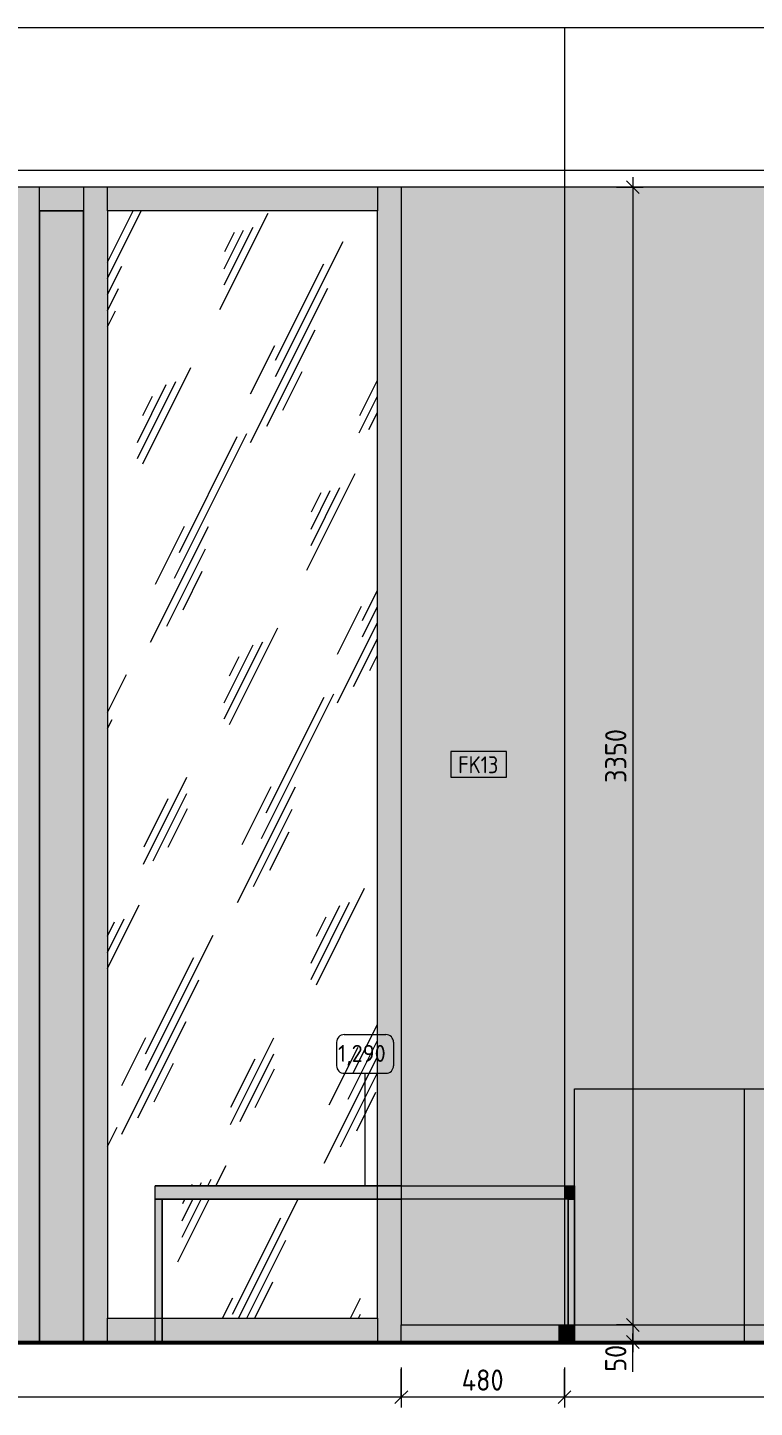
# Model space of a CAD drawing. Header units: millimetres. Extents: x 1401 to 56953, y -2645 to 12445.
# Drawn here: x 35232 to 37372, y 8207 to 12270 of the extents above; entities that cross this region are included whole.
import ezdxf

# ---------------------------------------------------------------- set-up
doc = ezdxf.new("R2010")
doc.units = ezdxf.units.MM
for name, color, linetype, lineweight in [('A-ANNO-DIMS', 7, 'Continuous', 9), ('A-ANNO-DIMS-25', 7, 'Continuous', 9), ('A-DETL', 7, 'Continuous', 9), ('A-FLOR', 7, 'Continuous', 9), ('A-GENM', 7, 'Continuous', 9), ('A-GLAZ-CURT', 7, 'Continuous', 9), ('A-GLAZ-CWMG', 7, 'Continuous', 9), ('A-WALL-IDEN', 7, 'Continuous', 9), ('A-WALL-PATT', 7, 'Continuous', 9), ('I-FURN-IDEN', 7, 'Continuous', 9), ('I-WALL', 7, 'Continuous', 9)]:
    doc.layers.add(name, color=color, linetype=linetype, lineweight=lineweight)
for name, color, linetype, lineweight, true_color in [('A-FLOR-1', 7, 'Continuous', 9, 0x787878), ('A-FLOR-FNSH-1', 7, 'Continuous', 30, 0x3c3c3c), ('I-FURN-10', 7, 'Continuous', 9, 0xc0c0c0), ('I-FURN-21', 7, 'Continuous', 9, 0x9e9e9e), ('I-FURN-22', 7, 'Continuous', 9, 0xacacac), ('I-FURN-6', 7, 'Continuous', 9, 0x949494)]:
    doc.layers.add(name, color=color, linetype=linetype, lineweight=lineweight, true_color=true_color)
doc.layers.add('I-FURN-15', color=7, linetype='Continuous', lineweight=9, true_color=0x7f7f7f, transparency=0.7)
doc.styles.add('GOST Common_1', font='GOST_Common.ttf', dxfattribs={"height": 50})
doc.styles.add('GOST Common_2', font='GOST_Common.ttf', dxfattribs={"width": 0.9, "height": 50})
doc.styles.add('ISOCPEUR_2', font='isocpeur.ttf', dxfattribs={"width": 0.9, "height": 62.5})
doc.dimstyles.new('ISO-2_5_0_9К_БОЛЬШОЙ_1', dxfattribs={"dimscale": 304.8, "dimtxt": 62.248823, "dimasz": 0.123031, "dimexe": 0.098425, "dimexo": 0.246063, "dimgap": 0, "dimtad": 1, "dimdec": 0, "dimrnd": 10, "dimzin": 0, "dimdsep": 46, "dimtxsty": 'ISOCPEUR_2', "dimblk1": 'OBLIQUE', "dimblk2": 'OBLIQUE', "dimsah": 1, "dimcen": 0.09, "dimdle": 0.098425, "dimazin": 0, "dimtfac": 1, "dimtdec": 4, "dimtix": 1, "dimtmove": 0, "dimatfit": 3, "dimfxl": 1, "dimtvp": 1, "dimtolj": 1, "dimtzin": 0, "dimarcsym": 2})
doc.dimstyles.new('ISO-2_5_0_9К_БОЛЬШОЙ_2', dxfattribs={"dimscale": 304.8, "dimtxt": 62.248823, "dimasz": 0.123031, "dimexe": 0.098425, "dimexo": 0.246063, "dimgap": 0, "dimtad": 1, "dimdec": 0, "dimrnd": 10, "dimzin": 0, "dimdsep": 46, "dimtxsty": 'ISOCPEUR_2', "dimblk1": 'OBLIQUE', "dimblk2": 'OBLIQUE', "dimsah": 1, "dimcen": 0.09, "dimdle": 0.098425, "dimazin": 0, "dimtfac": 1, "dimtdec": 4, "dimtix": 1, "dimtmove": 1, "dimatfit": 3, "dimfxl": 1, "dimtvp": 1, "dimtolj": 1, "dimtzin": 0, "dimarcsym": 2})

# ---------------------------------------------------------------- blocks, each defined once
blk = doc.blocks.new('Стол базовый прямоугольный - 1_290-25520344-Развертка 01-1')
at = {"layer": 'I-FURN-15'}
for points in [[(6460, 8820), (6460, 8860), (5805.9, 8860), (5805.9, 8820), (6322.9, 8820)], [(6530, 8820), (6530, 8860), (6460, 8860), (6460, 8820)], [(6530, 8820), (7010, 8820), (7010, 8860), (6530, 8860)], [(7020.9, 8820), (7040, 8820), (7040, 8860), (7010, 8860), (7010, 8820)], [(7040.9, 8820), (7040.9, 8860), (7040, 8860), (7040, 8820)], [(5805.9, 8470), (5825.9, 8470), (5825.9, 8820), (5805.9, 8820)], [(7020.9, 8450), (7040, 8450), (7040, 8820), (7020.9, 8820)], [(7040.9, 8450), (7040.9, 8820), (7040, 8820), (7040, 8450)], [(5825.9, 8400), (5825.9, 8470), (5805.9, 8470), (5805.9, 8400)], [(7040, 8400), (7040, 8450), (7020.9, 8450), (7020.9, 8400), (7031, 8400)], [(7040.9, 8400), (7040.9, 8450), (7040, 8450), (7040, 8400)]]:
    blk.add_hatch(color=256, dxfattribs=at).paths.add_polyline_path(points)
at = {"layer": 'I-FURN-10'}
for p, q in [((5805.9, 8860), (7040, 8860)), ((5805.9, 8820), (5805.9, 8860)), ((7040, 8820), (5805.9, 8820)), ((5805.9, 8820), (5825.9, 8820)), ((5805.9, 8400), (5805.9, 8820)), ((5825.9, 8820), (5825.9, 8400)), ((7020.9, 8820), (7040, 8820)), ((7020.9, 8820), (7020.9, 8400))]:
    blk.add_line(p, q, dxfattribs=at)
at = {"layer": 'I-FURN-21'}
for p, q in [((5805.9, 8820), (5825.9, 8820)), ((5825.9, 8820), (5805.9, 8820)), ((5805.9, 8400), (5805.9, 8820)), ((5825.9, 8820), (5825.9, 8400)), ((7040, 8820), (7020.9, 8820)), ((7040.9, 8400), (7040.9, 8820))]:
    blk.add_line(p, q, dxfattribs=at)
at = {"layer": 'I-FURN-22'}
for p, q in [((6530, 8860), (5805.9, 8860)), ((5805.9, 8820), (5805.9, 8860)), ((7040, 8860), (7040.9, 8860)), ((7040.9, 8820), (7040.9, 8860)), ((5805.9, 8400), (5805.9, 8820)), ((5805.9, 8400), (5805.9, 8820)), ((5825.9, 8820), (6530, 8820)), ((5825.9, 8400), (5825.9, 8820)), ((5825.9, 8400), (5825.9, 8820)), ((7020.9, 8400), (7020.9, 8820)), ((7040.9, 8820), (7040, 8820)), ((7040, 8820), (7040.9, 8820)), ((7040.9, 8400), (7040.9, 8820))]:
    blk.add_line(p, q, dxfattribs=at)
at = {"layer": 'I-FURN-6'}
for p, q in [((5805.9, 8820), (5825.9, 8820)), ((5825.9, 8820), (5805.9, 8820)), ((7040.9, 8820), (7040, 8820))]:
    blk.add_line(p, q, dxfattribs=at)
blk = doc.blocks.new('1_113 тумба - 1_113 тумба-31126920-Развертка 01-1')
at = {"layer": 'I-FURN-15'}
for points in [[(7040.9, 8450), (7540, 8450), (7540, 9145), (7040, 9145), (7040, 8860), (7040.9, 8860), (7040.9, 8820)], [(7540, 8450), (8040, 8450), (8040, 9145), (7540, 9145), (7540, 8661.4)], [(8540, 8450), (8540, 9145), (8040, 9145), (8040, 8450), (8070, 8450)], [(7527.5, 8400), (7540, 8400), (7540, 8450), (7040.9, 8450), (7040.9, 8400), (7256.3, 8400)], [(8024, 8400), (8040, 8400), (8040, 8450), (7540, 8450), (7540, 8400)], [(8070, 8400), (8540, 8400), (8540, 8450), (8040, 8450), (8040, 8400)]]:
    blk.add_hatch(color=256, dxfattribs=at).paths.add_polyline_path(points)
at = {"layer": 'I-FURN-10'}
for p, q in [((7040, 9145), (7540, 9145)), ((7040, 8400), (7040, 9145)), ((7540, 9145), (8040, 9145)), ((7540, 8400), (7540, 9145)), ((7540, 8400), (7540, 9145)), ((8040, 8400), (8040, 9145)), ((8040, 9145), (8540, 9145)), ((8040, 8400), (8040, 9145)), ((8540, 8400), (8540, 9145))]:
    blk.add_line(p, q, dxfattribs=at)
blk = doc.blocks.new('Плинтус - Плинтус темный _ст_школа_-32862352-Развертка 01-1')
at = {"layer": 'A-GENM'}
blk.add_hatch(color=256, dxfattribs=at).paths.add_polyline_path([(6995, 8400), (6995, 8450), (6530, 8450), (6530, 8400), (6985, 8400)])
for p, q in [((6530, 8450), (6995, 8450)), ((6530, 8400), (6530, 8450))]:
    blk.add_line(p, q, dxfattribs=at)
blk = doc.blocks.new('Плинтус - Плинтус темный _ст_школа_-32860223-Развертка 01-1')
at = {"layer": 'A-GENM'}
blk.add_line((6995, 8400), (6995, 8450), dxfattribs=at)
blk = doc.blocks.new('Плинтус - Плинтус темный _ст_школа_-32862353-Развертка 01-1')
at = {"layer": 'A-GENM'}
blk.add_hatch(color=256, dxfattribs=at).paths.add_polyline_path([(7010, 8400), (7020.9, 8400), (7020.9, 8450), (6995, 8450), (6995, 8400)])
for p, q in [((6995, 8450), (7020.9, 8450)), ((6995, 8450), (6995, 8400)), ((7020.9, 8450), (7040, 8450)), ((7040, 8450), (7040.9, 8450)), ((7040.9, 8450), (8024, 8450)), ((8024, 8400), (8024, 8450))]:
    blk.add_line(p, q, dxfattribs=at)
blk = doc.blocks.new('Прямоугольный импост - 50 x 70 мм-31700031-Развертка 01-1')
at = {"layer": 'A-GLAZ-CWMG'}
h = blk.add_hatch(color=256, dxfattribs=at)
h.paths.add_polyline_path([(6529.3, 8400), (6530, 8400), (6530, 8820), (6460, 8820), (6460, 8400)])
h.paths.add_polyline_path([(6460, 8860), (6530, 8860), (6530, 10500), (6460, 10500), (6460, 10332.3)])
blk.add_line((6460, 8470), (6460, 8400), dxfattribs=at)
blk = doc.blocks.new('Прямоугольный импост - 50 x 70 мм-31720913-Развертка 01-1')
at = {"layer": 'A-GLAZ-CWMG'}
blk.add_hatch(color=256, dxfattribs=at).paths.add_polyline_path([(6455.4, 11730), (6460, 11730), (6460, 11800), (5665, 11800), (5665, 11730), (6447, 11730)])
for p, q in [((5665, 11730), (5665, 11800)), ((6460, 11800), (6460, 11730))]:
    blk.add_line(p, q, dxfattribs=at)
blk = doc.blocks.new('Системная панель - Стемалит - 40мм-32257327-Развертка 01-1')
at = {"layer": 'A-GLAZ-CURT'}
blk.add_hatch(color=256, dxfattribs=at).paths.add_polyline_path([(5595, 8400), (5595, 11730), (5465, 11730), (5465, 8400)])
for p, q in [((5595, 11730), (5465, 11730)), ((5465, 11730), (5465, 10500)), ((5595, 10500), (5595, 11730)), ((5465, 10500), (5465, 8400)), ((5595, 8400), (5595, 10500))]:
    blk.add_line(p, q, dxfattribs=at)
blk = doc.blocks.new('Прямоугольный импост - 50 x 70 мм-31687886-Развертка 01-1')
at = {"layer": 'A-GLAZ-CWMG'}
blk.add_hatch(color=256, dxfattribs=at).paths.add_polyline_path([(5395, 8400), (5465, 8400), (5465, 10500), (5395, 10500), (5395, 8600)])
for p, q in [((5395, 10500), (5395, 8600)), ((5465, 8400), (5465, 10500))]:
    blk.add_line(p, q, dxfattribs=at)
blk = doc.blocks.new('Прямоугольный импост - 50 x 70 мм-32257329-Развертка 01-1')
at = {"layer": 'A-GLAZ-CWMG'}
blk.add_hatch(color=256, dxfattribs=at).paths.add_polyline_path([(6530, 10500), (6530, 11800), (6460, 11800), (6460, 10500)])
blk.add_line((6460, 11800), (6460, 11730), dxfattribs=at)
blk = doc.blocks.new('Прямоугольный импост - 50 x 70 мм-32257325-Развертка 01-1')
at = {"layer": 'A-GLAZ-CWMG'}
blk.add_hatch(color=256, dxfattribs=at).paths.add_polyline_path([(5395, 10500), (5465, 10500), (5465, 11800), (5395, 11800), (5395, 10566.3)])
for p, q in [((5395, 11800), (5395, 11730)), ((5465, 10500), (5465, 11800)), ((5395, 10535), (5395, 10500))]:
    blk.add_line(p, q, dxfattribs=at)
blk = doc.blocks.new('Системная панель - Стекло - 40мм-32257331-Развертка 01-1')
at = {"layer": 'A-GLAZ-CURT'}
h = blk.add_hatch(dxfattribs=at)
h.set_pattern_fill('FP_9', color=256, style=0, pattern_type=2)
h.set_pattern_definition([(63.435, (63.5, 31.75), (-255.583, 766.747), [317.5, -190.5, 317.5, -190.5, -403.903]), (63.435, (63.5, 31.75), (-255.583, 766.747), [-1016, 127, -276.903]), (63.435, (47.6, 47.6), (-255.583, 766.747), [254, -317.5, 190.5, -190.5, -467.403]), (63.435, (47.6, 47.6), (-255.583, 766.747), [-952.5, 222.25, -245.153]), (63.435, (47.6, 95.25), (-255.583, 766.747), [190.5, -381, 127, -190.5, -530.903]), (63.435, (47.6, 95.25), (-255.583, 766.747), [-889, 285.75, -245.153]), (63.435, (95.25, 47.6), (-255.583, 766.747), [190.5, -381, 158.75, -6404.65]), (63.435, (142.9, 95.25), (-255.583, 766.747), [95.25, -476.25, 63.5, -6499.9]), (63.435, (63.5, 174.6), (-255.583, 766.747), [63.5, -476.25, 63.5, -254, -562.653]), (63.435, (63.5, 174.6), (-255.583, 766.747), [-857.25, 158.75, -403.903]), (63.435, (349.25, 127), (-255.583, 766.747), [317.5, -476.25, 381, -251.503]), (63.435, (349.25, 79.4), (-255.583, 766.747), [444.5, -317.5, 476.25, -188.003]), (63.435, (381, 95.25), (-255.583, 766.747), [508, -254, 381, -276.903]), (63.435, (428.6, 142.9), (-255.583, 766.747), [317.5, -444.5, 254, -403.903]), (63.435, (381, 238.1), (-255.583, 766.747), [158.75, -635, 190.5, -435.653]), (63.435, (476.25, 190.5), (-255.583, 766.747), [127, -635, 127, -530.903])])
h.paths.add_polyline_path([(5900, 8470), (6460, 8470), (6460, 8820), (5825.9, 8820), (5825.9, 8470)])
h.paths.add_polyline_path([(5665, 8470), (5805.9, 8470), (5805.9, 8860), (6460, 8860), (6460, 11730), (5665, 11730), (5665, 8820)])
for p, q in [((6460, 11730), (5665, 11730)), ((5665, 11730), (5665, 10500)), ((6460, 10500), (6460, 11730)), ((5665, 10500), (5665, 8470)), ((6460, 8860), (6460, 10500)), ((6460, 8820), (6460, 8860)), ((6460, 8470), (6460, 8820)), ((5665, 8470), (5805.9, 8470)), ((5805.9, 8470), (5825.9, 8470)), ((5825.9, 8470), (6460, 8470))]:
    blk.add_line(p, q, dxfattribs=at)
blk = doc.blocks.new('Прямоугольный импост - 50 x 70 мм-31701712-Развертка 01-1')
at = {"layer": 'A-GLAZ-CWMG'}
blk.add_hatch(color=256, dxfattribs=at).paths.add_polyline_path([(5595, 11730), (5595, 11800), (5465, 11800), (5465, 11730)])
for p, q in [((5465, 11730), (5465, 11800)), ((5595, 11800), (5595, 11730)), ((5465, 11730), (5595, 11730))]:
    blk.add_line(p, q, dxfattribs=at)
blk = doc.blocks.new('Прямоугольный импост - 50 x 70 мм-31702100-Развертка 01-1')
at = {"layer": 'A-GLAZ-CWMG'}
blk.add_hatch(color=256, dxfattribs=at).paths.add_polyline_path([(5665, 8400), (5665, 10500), (5595, 10500), (5595, 8400)])
for p, q in [((5595, 10500), (5595, 8400)), ((5665, 8400), (5665, 8470))]:
    blk.add_line(p, q, dxfattribs=at)
blk = doc.blocks.new('Прямоугольный импост - 50 x 70 мм-32257326-Развертка 01-1')
at = {"layer": 'A-GLAZ-CWMG'}
blk.add_hatch(color=256, dxfattribs=at).paths.add_polyline_path([(5665, 10500), (5665, 11800), (5595, 11800), (5595, 10500)])
for p, q in [((5595, 11800), (5595, 10500)), ((5665, 11730), (5665, 11800))]:
    blk.add_line(p, q, dxfattribs=at)
blk = doc.blocks.new('Прямоугольный импост - 50 x 70 мм-31720914-Развертка 01-1')
at = {"layer": 'A-GLAZ-CWMG'}
h = blk.add_hatch(color=256, dxfattribs=at)
h.paths.add_polyline_path([(5665, 8400), (5805.9, 8400), (5805.9, 8470), (5665, 8470)])
h.paths.add_polyline_path([(5825.9, 8400), (6460, 8400), (6460, 8470), (5825.9, 8470)])
for p, q in [((5665, 8400), (5665, 8470)), ((6460, 8470), (6460, 8400))]:
    blk.add_line(p, q, dxfattribs=at)
blk = doc.blocks.new('DIMBLOCK39-Развертка 01-1')
at = {"layer": 'A-ANNO-DIMS-25'}
for p, q in [((36812.4, 8325), (36812.4, 8207.3)), ((36812.4, 8237.3), (36812.4, 8319.8)), ((41261.4, 8237.3), (41261.4, 8319.8)), ((41261.4, 8315), (41261.4, 8207.3)), ((41261.4, 8237.3), (36812.4, 8237.3))]:
    blk.add_line(p, q, dxfattribs=at)
at = {"layer": 'A-ANNO-DIMS-25', "lineweight": 20}
for p, q in [((36812.4, 8237.3), (36831.2, 8256.1)), ((41261.4, 8237.3), (41280.2, 8256.1)), ((36812.4, 8237.3), (36793.7, 8218.6)), ((41261.4, 8237.3), (41242.7, 8218.6))]:
    blk.add_line(p, q, dxfattribs=at)
at = {"layer": 'A-ANNO-DIMS-25', "color": 0, "insert": (38952, 8319), "char_height": 62.5, "width": 203.985, "attachment_point": 1, "line_spacing_factor": 1.149209, "style": 'ISOCPEUR_2'}
blk.add_mtext('4450', dxfattribs=at)
blk = doc.blocks.new('_Oblique')
at = {"color": 0, "linetype": 'ByBlock', "lineweight": -2}
blk.add_line((-0.5, -0.5), (0.5, 0.5), dxfattribs=at)
blk = doc.blocks.new('DIMBLOCK40-Развертка 01-1')
at = {"layer": 'A-ANNO-DIMS-25'}
for p, q in [((36332.4, 8325), (36332.4, 8207.3)), ((36332.4, 8237.3), (36332.4, 8319.8)), ((36812.4, 8325), (36812.4, 8207.3)), ((36812.4, 8237.3), (36812.4, 8319.8)), ((36812.4, 8237.3), (36332.4, 8237.3))]:
    blk.add_line(p, q, dxfattribs=at)
at = {"layer": 'A-ANNO-DIMS-25', "lineweight": 20}
for p, q in [((36332.4, 8237.3), (36351.2, 8256.1)), ((36812.4, 8237.3), (36831.2, 8256.1)), ((36332.4, 8237.3), (36313.7, 8218.6)), ((36812.4, 8237.3), (36793.7, 8218.6))]:
    blk.add_line(p, q, dxfattribs=at)
at = {"layer": 'A-ANNO-DIMS-25', "color": 0, "insert": (36510.2, 8319), "char_height": 62.5, "width": 149.397, "attachment_point": 1, "line_spacing_factor": 1.149209, "style": 'ISOCPEUR_2'}
blk.add_mtext('480', dxfattribs=at)
blk = doc.blocks.new('DIMBLOCK41-Развертка 01-1')
at = {"layer": 'A-ANNO-DIMS-25'}
for p, q in [((33833.4, 8325), (33833.4, 8207.3)), ((33833.4, 8237.3), (33833.4, 8319.8)), ((36332.4, 8325), (36332.4, 8207.3)), ((36332.4, 8237.3), (36332.4, 8319.8)), ((36332.4, 8237.3), (33833.4, 8237.3))]:
    blk.add_line(p, q, dxfattribs=at)
at = {"layer": 'A-ANNO-DIMS-25', "lineweight": 20}
for p, q in [((33833.4, 8237.3), (33852.2, 8256.1)), ((36332.4, 8237.3), (36351.2, 8256.1)), ((33833.4, 8237.3), (33814.7, 8218.6)), ((36332.4, 8237.3), (36313.7, 8218.6))]:
    blk.add_line(p, q, dxfattribs=at)
at = {"layer": 'A-ANNO-DIMS-25', "color": 0, "insert": (35003.9, 8319), "char_height": 62.5, "width": 189.619, "attachment_point": 1, "line_spacing_factor": 1.149209, "style": 'ISOCPEUR_2'}
blk.add_mtext('2500', dxfattribs=at)
blk = doc.blocks.new('М_стена_0001 - Типоразмер_без рамки-25382661-Развертка 01-1')
at = {"layer": 'A-WALL-IDEN'}
for p, q in [((6839.5, 10138.1), (6676.2, 10138.1)), ((6676.2, 10138.1), (6676.2, 10063.1)), ((6839.5, 10063.1), (6839.5, 10138.1)), ((6676.2, 10063.1), (6839.5, 10063.1))]:
    blk.add_line(p, q, dxfattribs=at)
blk = doc.blocks.new('DIMBLOCK43-Развертка 01-1')
at = {"layer": 'A-ANNO-DIMS-25'}
for p, q in [((37014, 11830), (37014, 8450)), ((36965.5, 11800), (37044, 11800)), ((37014, 11800), (36965.5, 11800)), ((36965.5, 8450), (37044, 8450)), ((37014, 8450), (36965.5, 8450))]:
    blk.add_line(p, q, dxfattribs=at)
at = {"layer": 'A-ANNO-DIMS-25', "lineweight": 20}
for p, q in [((37014, 11800), (36995.3, 11818.8)), ((37014, 11800), (37032.8, 11781.2)), ((37014, 8450), (36995.3, 8468.7)), ((37014, 8450), (37032.8, 8431.2))]:
    blk.add_line(p, q, dxfattribs=at)
at = {"layer": 'A-ANNO-DIMS-25', "color": 0, "insert": (36932.4, 10046), "char_height": 62.5, "width": 189.619, "attachment_point": 1, "rotation": 90, "line_spacing_factor": 1.149209, "style": 'ISOCPEUR_2'}
blk.add_mtext('3350', dxfattribs=at)
blk = doc.blocks.new('DIMBLOCK44-Развертка 01-1')
at = {"layer": 'A-ANNO-DIMS-25', "lineweight": 20}
for p, q in [((37014, 8450), (36995.3, 8468.7)), ((37014, 8400), (36995.3, 8418.7)), ((37014, 8450), (37032.8, 8431.2)), ((37014, 8400), (37032.8, 8381.2))]:
    blk.add_line(p, q, dxfattribs=at)
at = {"layer": 'A-ANNO-DIMS-25'}
for p, q in [((36965.5, 8450), (37044, 8450)), ((37014, 8450), (36965.5, 8450)), ((37014, 8450), (37014, 8370)), ((37014, 8416), (37014, 8425)), ((37014, 8312), (37014, 8416)), ((36965.5, 8400), (37044, 8400)), ((37014, 8400), (36965.5, 8400))]:
    blk.add_line(p, q, dxfattribs=at)
at = {"layer": 'A-ANNO-DIMS-25', "color": 0, "insert": (36932.4, 8312), "char_height": 62.5, "width": 94.81, "attachment_point": 1, "rotation": 90, "line_spacing_factor": 1.149209, "style": 'ISOCPEUR_2'}
blk.add_mtext('50', dxfattribs=at)
blk = doc.blocks.new('Марка_Мебель - В прямоуг_Balcon_Марка-25523697-Развертка 01-1')
at = {"layer": 'I-FURN-IDEN'}
for p, q in [((7719.6, 9589.8), (7842.4, 9589.8)), ((7697.1, 9567.3), (7697.1, 9498.3)), ((7864.9, 9567.3), (7864.9, 9498.5)), ((7719.5, 9476), (7842.4, 9476))]:
    blk.add_line(p, q, dxfattribs=at)
for centre, radius, start, end in [((7719.6, 9567.3), 22.5, 90, 180), ((7842.4, 9567.3), 22.5, 0, 90), ((7719.5, 9498.3), 22.3, 180, 270), ((7842.4, 9498.5), 22.5, 270, 0)]:
    blk.add_arc(centre, radius, start, end, dxfattribs=at)

msp = doc.modelspace()

# ---------------------------------------------------------------- hatches: boundary and pattern name
at = {"layer": 'A-FLOR-1'}
h = msp.add_hatch(color=256, dxfattribs=at)
h.paths.add_polyline_path([(33532.4366, 8394.2429), (40487.3586, 8394.2429), (40484.5262, 8395), (33532.4366, 8395)])
h.paths.add_polyline_path([(42212.5252, 8394.2429), (42212.5252, 8395), (41247.2095, 8395), (41244.3904, 8394.2429), (42144.712, 8394.2429)])
h.paths.add_polyline_path([(41131.4733, 8394.2429), (41131.4485, 8395), (40601.932, 8395), (40601.9504, 8394.2429), (41131.4485, 8394.2429)])
at = {"layer": 'A-WALL-PATT'}
h = msp.add_hatch(color=256, dxfattribs=at)
h.paths.add_polyline_path([(36806.3759, 8450), (36812.4494, 8450), (36812.4494, 8820), (36332.4495, 8820), (36332.4495, 8450), (36797.4494, 8450)])
h.paths.add_polyline_path([(36765.6671, 8860), (36812.4494, 8860), (36812.4494, 11800), (36332.4495, 11800), (36332.4495, 8860), (36755.7081, 8860)])
h.paths.add_polyline_path([(33566.378, 9150), (33832.4495, 9150), (33832.4495, 11800), (33553.4495, 11800), (33553.4495, 9341), (33563.2731, 9341), (33563.2731, 9259), (33553.4495, 9259), (33553.4495, 9150)])
h = msp.add_hatch(color=256, dxfattribs=at)
h.paths.add_polyline_path([(40461.4494, 8400), (40467.5728, 8400), (40470.4495, 8400.7726), (40470.4495, 10200), (40462.4495, 10200), (40462.4495, 11800), (36812.4494, 11800), (36812.4494, 8860), (36842.4494, 8860), (36842.4494, 9145), (38342.4494, 9145), (38342.4494, 8450), (40461.4494, 8450)])
h.paths.add_polyline_path([(36823.3179, 8450), (36823.3179, 8820), (36812.4494, 8820), (36812.4494, 8450)])

# ---------------------------------------------------------------- linework, layer by layer
at = {"layer": 'A-DETL'}
msp.add_line((33553.4495, 11850), (42193.4495, 11850), dxfattribs=at)
at = {"layer": 'A-FLOR'}
msp.add_line((33552.4495, 12270), (41962.4494, 12270), dxfattribs=at)
at = {"layer": 'A-FLOR-FNSH-1'}
for p, q in [((33532.4366, 8395), (40484.5262, 8395)), ((40467.5728, 8400), (35197.4495, 8400))]:
    msp.add_line(p, q, dxfattribs=at)
at = {"layer": 'I-FURN-IDEN'}
msp.add_line((36225.8179, 8860), (36225.8179, 9190.9644), dxfattribs=at)
at = {"layer": 'I-WALL'}
for p, q in [((36812.4494, 12270), (36812.4494, 8450)), ((36813.4494, 11800), (36813.4494, 12270)), ((40462.4495, 11800), (33553.4495, 11800)), ((36332.4495, 11800), (36332.4495, 8450))]:
    msp.add_line(p, q, dxfattribs=at)

# ---------------------------------------------------------------- block references
at = {"layer": 'A-GENM'}
for name in ['Плинтус - Плинтус темный _ст_школа_-32862352-Развертка 01-1', 'Плинтус - Плинтус темный _ст_школа_-32860223-Развертка 01-1', 'Плинтус - Плинтус темный _ст_школа_-32862353-Развертка 01-1']:
    msp.add_blockref(name, (29802.4495, 0), dxfattribs=at)
at = {"layer": 'A-GLAZ-CURT'}
for name in ['Системная панель - Стемалит - 40мм-32257327-Развертка 01-1', 'Системная панель - Стекло - 40мм-32257331-Развертка 01-1']:
    msp.add_blockref(name, (29802.4495, 0), dxfattribs=at)
at = {"layer": 'A-GLAZ-CWMG'}
for name in ['Прямоугольный импост - 50 x 70 мм-32257325-Развертка 01-1', 'Прямоугольный импост - 50 x 70 мм-31701712-Развертка 01-1', 'Прямоугольный импост - 50 x 70 мм-32257326-Развертка 01-1', 'Прямоугольный импост - 50 x 70 мм-31720913-Развертка 01-1', 'Прямоугольный импост - 50 x 70 мм-32257329-Развертка 01-1', 'Прямоугольный импост - 50 x 70 мм-31687886-Развертка 01-1', 'Прямоугольный импост - 50 x 70 мм-31702100-Развертка 01-1', 'Прямоугольный импост - 50 x 70 мм-31700031-Развертка 01-1', 'Прямоугольный импост - 50 x 70 мм-31720914-Развертка 01-1']:
    msp.add_blockref(name, (29802.4495, 0), dxfattribs=at)
at = {"layer": 'A-WALL-IDEN'}
msp.add_blockref('М_стена_0001 - Типоразмер_без рамки-25382661-Развертка 01-1', (29802.4495, 0), dxfattribs=at)
at = {"layer": 'I-FURN-10'}
msp.add_blockref('1_113 тумба - 1_113 тумба-31126920-Развертка 01-1', (29802.4495, 0), dxfattribs=at)
at = {"layer": 'I-FURN-22'}
msp.add_blockref('Стол базовый прямоугольный - 1_290-25520344-Развертка 01-1', (29802.4495, 0), dxfattribs=at)
at = {"layer": 'I-FURN-IDEN'}
msp.add_blockref('Марка_Мебель - В прямоуг_Balcon_Марка-25523697-Развертка 01-1', (28444.8179, -285), dxfattribs=at)

# ---------------------------------------------------------------- texts
at = {"layer": 'A-WALL-IDEN', "insert": (36499.8074, 10124.5068), "char_height": 50, "width": 149.715141, "attachment_point": 1, "style": 'GOST Common_2'}
msp.add_mtext('FK13', dxfattribs=at)
at = {"layer": 'I-FURN-IDEN', "insert": (36146.0678, 9274.6667), "char_height": 50, "width": 184.388125, "attachment_point": 1, "style": 'GOST Common_1'}
msp.add_mtext('1,290', dxfattribs=at)

# ---------------------------------------------------------------- dimensions: what is measured, and where the dimension line sits
at = {"layer": 'A-ANNO-DIMS'}
dim = msp.add_linear_dim(base=(37014.0141, 8450), p1=(37040.5306, 11800), p2=(37040.5306, 8450), angle=90, dimstyle='ISO-2_5_0_9К_БОЛЬШОЙ_1', override={"dimpost": '<>', "dimfxl": 3350}, dxfattribs=at)
dim.commit()
dim.dimension.update_dxf_attribs({"geometry": 'DIMBLOCK43-Развертка 01-1', "text_midpoint": (36982.7641, 10125)})
dim = msp.add_linear_dim(base=(37014.0141, 8400), p1=(37040.5306, 8450), p2=(37040.5306, 8400), angle=90, dimstyle='ISO-2_5_0_9К_БОЛЬШОЙ_2', override={"dimpost": '<>', "dimfxl": 50}, dxfattribs=at)
dim.commit()
dim.dimension.update_dxf_attribs({"geometry": 'DIMBLOCK44-Развертка 01-1', "text_midpoint": (36974.0272, 8359.4032), "dimtype": 160, "text_rotation": 90})
for base, p1, p2, override, picture, middle in [((33833.4495, 8237.3054), (36332.4495, 8400), (33833.4495, 8400), {"dimpost": '<>', "dimfxl": 2499.000018}, 'DIMBLOCK41-Развертка 01-1', (35082.9495, 8268.5554)), ((36332.4495, 8237.3054), (36812.4494, 8400), (36332.4495, 8400), {"dimpost": '<>', "dimfxl": 479.999966}, 'DIMBLOCK40-Развертка 01-1', (36572.4495, 8268.5554)), ((36812.4494, 8237.3054), (41261.4494, 8390), (36812.4494, 8400), {"dimpost": '<>', "dimfxl": 4449.011238}, 'DIMBLOCK39-Развертка 01-1', (39036.9494, 8268.5554))]:
    dim = msp.add_linear_dim(base=base, p1=p1, p2=p2, dimstyle='ISO-2_5_0_9К_БОЛЬШОЙ_1', override=override, dxfattribs=at)
    dim.commit()
    dim.dimension.update_dxf_attribs({"geometry": picture, "text_midpoint": middle})

doc.saveas('drawing.dxf')
